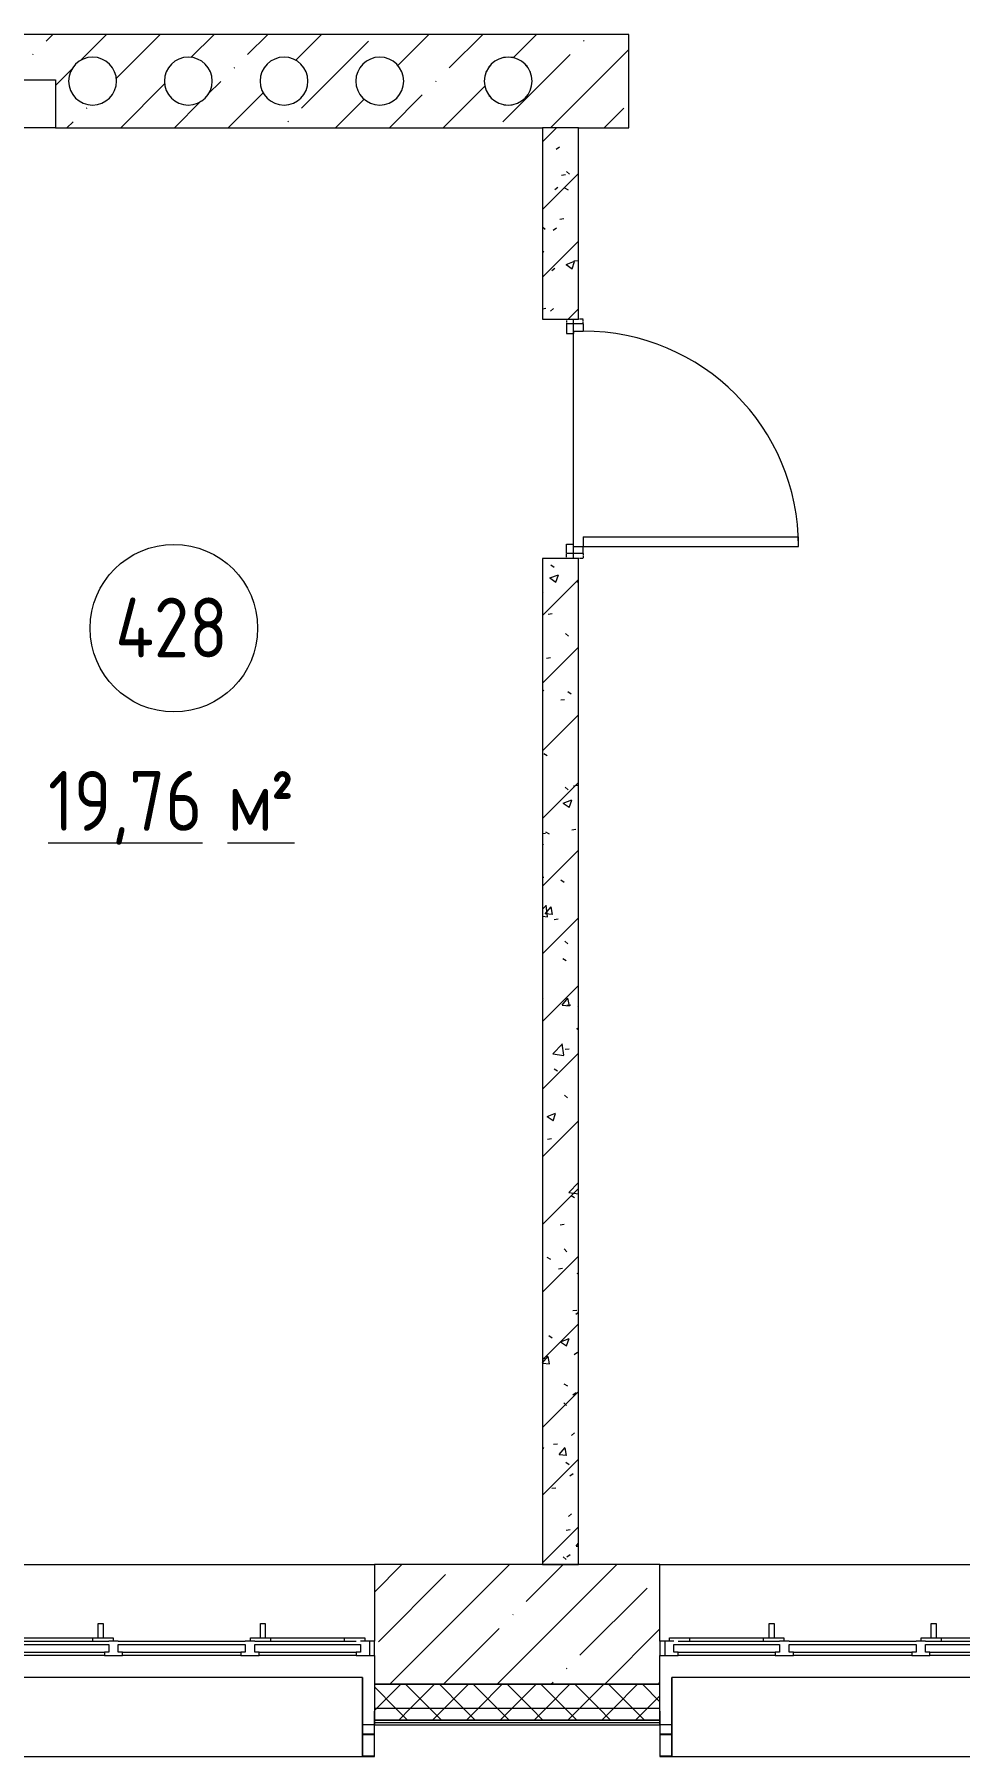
# Model space of a CAD drawing. Header units: millimetres. Extents: x -515342 to 330399, y -224905 to 507333.
# Drawn here: x -281060 to -277194, y 375232 to 382429 of the extents above; entities that cross this region are included whole.
import ezdxf

# ---------------------------------------------------------------- set-up
doc = ezdxf.new("R2010")
doc.units = ezdxf.units.MM
doc.linetypes.add('ASVP_Невидимые', pattern=[5, 3, -2])
doc.layers.get('0').update_dxf_attribs({"lineweight": 0})
for name, color, linetype, lineweight in [('_ Окна', 7, 'Continuous', 0), ('Витраж', 7, 'Continuous', 0), ('Двери', 7, 'Continuous', 0), ('Марки помещений', 7, 'Continuous', 0), ('Окна', 7, 'Continuous', 0), ('Перекрытие', 7, 'Continuous', 0), ('Стены внутренние', 7, 'Continuous', 0), ('Стены наружные', 7, 'Continuous', 0), ('Стены несущие', 7, 'Continuous', 0), ('Стены отделка', 7, 'Continuous', 0), ('Стены перегородки', 7, 'Continuous', 0), ('Стены штриховка', 7, 'Continuous', 0)]:
    doc.layers.add(name, color=color, linetype=linetype, lineweight=lineweight)
doc.styles.add('GOST Common_1', font='', dxfattribs={"width": 0.9, "height": 250})
doc.styles.add('GOST Common_2', font='', dxfattribs={"width": 0.9, "height": 250})
doc.styles.get('GOST Common_1').set_extended_font_data('GOST Common')
doc.styles.get('GOST Common_2').set_extended_font_data('GOST Common')
pattern_1 = [(45, (0, 0), (-70.71068, 70.71068), []), (135, (0, 0), (-70.71068, -70.71068), [])]

# ---------------------------------------------------------------- blocks, each defined once
blk = doc.blocks.new('Окно_ПВХ_3Створки_1Фрамуга-верх - АР_Окно_ОП_1820_h_х1570_3ст2фр-в-9695280-О_АР_П_4__10_050_План 4 этажа')
at = {"layer": '_ Окна'}
for p, q in [((-729, 130), (-805, 130)), ((-805, 130), (-805, 70)), ((-785, 70), (-785, 130)), ((-747, 84), (-747, 116)), ((-747, 116), (-729, 116)), ((-305, 84), (-747, 84)), ((-729, 116), (-729, 130)), ((-323, 116), (-729, 116)), ((-247, 130), (-323, 130)), ((-323, 130), (-323, 116)), ((-323, 116), (-305, 116)), ((-305, 116), (-305, 84)), ((-265, 84), (-265, 116)), ((-265, 116), (-247, 116)), ((265, 84), (-265, 84)), ((-247, 116), (-247, 130)), ((247, 116), (-247, 116)), ((323, 130), (247, 130)), ((247, 130), (247, 116)), ((247, 116), (265, 116)), ((265, 116), (265, 84)), ((305, 84), (305, 116)), ((305, 116), (323, 116)), ((747, 84), (305, 84)), ((323, 116), (323, 130)), ((729, 116), (323, 116)), ((729, 130), (729, 116)), ((805, 130), (729, 130)), ((729, 116), (747, 116)), ((747, 116), (747, 84)), ((785, 70), (785, 130)), ((805, 70), (805, 130)), ((-805, 70), (-747, 70)), ((-765, 56), (-765, 70)), ((-680, 56), (-765, 56)), ((-680, 70), (-680, 56)), ((-372, 70), (-372, 56)), ((-287, 56), (-372, 56)), ((-305, 70), (-265, 70)), ((-287, 70), (-287, 56)), ((265, 70), (305, 70)), ((287, 56), (287, 70)), ((372, 56), (287, 56)), ((372, 70), (372, 56)), ((680, 70), (680, 56)), ((765, 56), (680, 56)), ((747, 70), (805, 70)), ((765, 70), (765, 56))]:
    blk.add_line(p, q, dxfattribs=at)
at = {"layer": 'Окна'}
for p, q in [((-729, 130), (-323, 130)), ((-247, 130), (247, 130)), ((323, 130), (729, 130)), ((-305, 70), (-729, 70)), ((-372, 56), (-680, 56)), ((-348.5, -4), (-348.5, 56)), ((-328.5, 56), (-328.5, -4)), ((265, 70), (-265, 70)), ((729, 70), (305, 70)), ((328.5, -4), (328.5, 56)), ((348.5, 56), (348.5, -4)), ((680, 56), (372, 56)), ((-328.5, -4), (-348.5, -4)), ((348.5, -4), (328.5, -4))]:
    blk.add_line(p, q, dxfattribs=at)
blk = doc.blocks.new('Прямоугольный импост - АР_Откос_Металлический_50х330 Белый Правый-9899489-О_АР_П_4__10_050_План 4 этажа')
at = {"layer": 'Витраж'}
for p, q in [((-49, -39), (-1, -39)), ((-1, -40), (-49, -40))]:
    blk.add_line(p, q, dxfattribs=at)
blk = doc.blocks.new('Прямоугольный импост - АР_Откос_Металлический_50х330 Белый Левый-9898757-О_АР_П_4__10_050_План 4 этажа')
at = {"layer": 'Витраж'}
for p, q in [((-1, -39), (-49, -39)), ((-49, -40), (-1, -40))]:
    blk.add_line(p, q, dxfattribs=at)
blk = doc.blocks.new('Прямоугольный импост - АР_Откос_Металлический_50х330 Белый Левый-9898756-О_АР_П_4__10_050_План 4 этажа')
at = {"layer": 'Витраж'}
for p, q in [((34436.9, 2502.5), (32926.9, 2502.5)), ((32926.9, 2172.5), (34436.9, 2172.5))]:
    blk.add_line(p, q, dxfattribs=at)
blk = doc.blocks.new('Прямоугольный импост - АР_Откос_Металлический_50х330 Белый Правый-V9-О_АР_П_4__10_050_План 4 этажа')
at = {"layer": 'Витраж', "lineweight": 18}
for p, q in [((-50, -40), (-50, 290)), ((-50, 290), (-49, 290)), ((-49, 290), (-49, -39)), ((-1, -39), (-1, 150)), ((-1, 150), (0, 150)), ((0, 150), (0, -40)), ((0, -40), (-50, -40)), ((-49, -39), (-1, -39))]:
    blk.add_line(p, q, dxfattribs=at)
blk = doc.blocks.new('Прямоугольный импост - АР_Откос_Металлический_50х330 Коричневый Левый-9899770-О_АР_П_4__10_050_План 4 этажа')
at = {"layer": 'Витраж'}
for p, q in [((31672.6, 2502.4), (30162.6, 2502.4)), ((30162.6, 2172.4), (31672.6, 2172.4))]:
    blk.add_line(p, q, dxfattribs=at)
blk = doc.blocks.new('Прямоугольный импост - АР_Откос_Металлический_50х330 Коричневый Левый-V8-О_АР_П_4__10_050_План 4 этажа')
at = {"layer": 'Витраж', "lineweight": 18}
for p, q in [((-50, 290), (-50, -40)), ((-49, 290), (-50, 290)), ((-49, -39), (-49, 290)), ((0, 150), (-1, 150)), ((-1, 150), (-1, -39)), ((0, -40), (0, 150)), ((-50, -40), (0, -40)), ((-1, -39), (-49, -39))]:
    blk.add_line(p, q, dxfattribs=at)
blk = doc.blocks.new('СД_Люблино_Фасады_rvt-1-О_АР_П_4__10_050_План 4 этажа')
at = {"layer": 'Стены внутренние'}
h = blk.add_hatch(dxfattribs=at)
h.set_pattern_fill('FP_1', color=256, style=0, pattern_type=2)
h.set_pattern_definition([(45, (0, 0), (-224.5064, 224.5064), []), (45, (224.5, 0), (-224.5064, 224.5064), [396.875, -79.375, 3.353, -76.022])])
h.paths.add_polyline_path([(101935, -300), (101935, 200), (97625.8, 200), (97625.8, -300), (101082.3, -300)])
h.paths.add_polyline_path([(95973.3, -300), (96015.8, -300), (96015.8, 200), (94822.5, 200), (94822.5, -300), (94951.5, -300)])
h.paths.add_polyline_path([(93212.5, -300), (93212.5, 200), (92023.2, 200), (92023.2, -300), (92907.9, -300)])
h.paths.add_polyline_path([(90353.4, -300), (90413.2, -300), (90413.2, 200), (88050, 200), (88050, -300), (89842.5, -300)])
h.paths.add_polyline_path([(86266.2, -300), (86440, -300), (86440, 200), (85825, 200), (85825, -300)])
at = {"layer": 'Стены наружные'}
h = blk.add_hatch(dxfattribs=at)
h.set_pattern_fill('FP_2', color=256, style=0, pattern_type=2)
h.set_pattern_definition(pattern_1)
h.paths.add_polyline_path([(101935, -400), (101935, -300), (97625.8, -300), (97625.8, -400), (101082.3, -400)])
h.paths.add_polyline_path([(95973.3, -400), (96015.8, -400), (96015.8, -300), (94822.5, -300), (94822.5, -400), (94951.5, -400)])
h.paths.add_polyline_path([(92907.9, -400), (93212.5, -400), (93212.5, -300), (92023.2, -300), (92023.2, -400), (92397, -400)])
h.paths.add_polyline_path([(89842.5, -400), (90413.2, -400), (90413.2, -300), (88050, -300), (88050, -400), (88820.7, -400)])
h.paths.add_polyline_path([(86440, -400), (86440, -300), (85225, -300), (85225, -400), (86266.2, -400)])
h = blk.add_hatch(dxfattribs=at)
h.set_pattern_fill('FP_2', color=256, style=0, pattern_type=2)
h.set_pattern_definition(pattern_1)
h.paths.add_polyline_path([(102035, -450), (102035, -400), (97625.8, -400), (97625.8, -450), (101935, -450)])
h.paths.add_polyline_path([(95973.3, -450), (96015.8, -450), (96015.8, -400), (94822.5, -400), (94822.5, -450), (94951.5, -450)])
h.paths.add_polyline_path([(92907.9, -450), (93212.5, -450), (93212.5, -400), (92023.2, -400), (92023.2, -450), (92397, -450)])
h.paths.add_polyline_path([(90353.4, -450), (90413.2, -450), (90413.2, -400), (88050, -400), (88050, -450), (89842.5, -450)])
h.paths.add_polyline_path([(86440, -450), (86440, -400), (85175, -400), (85175, -450), (86266.2, -450)])
at = {"layer": 'Стены внутренние'}
for p, q in [((93212.5, 200), (94822.5, 200)), ((96015.8, 200), (97625.8, 200)), ((94821.5, -470), (94773.5, -470)), ((96064.8, -470), (96016.8, -470))]:
    blk.add_line(p, q, dxfattribs=at)
at = {"layer": 'Стены несущие'}
for p, q in [((96015.8, 200), (94822.5, 200)), ((94822.5, 200), (94822.5, -120)), ((96015.8, -120), (96015.8, 200)), ((94822.5, -180), (94822.5, -300)), ((96015.8, -300), (96015.8, -180)), ((94822.5, -300), (96015.8, -300)), ((96015.8, -300), (94822.5, -300))]:
    blk.add_line(p, q, dxfattribs=at)
at = {"layer": 'Стены отделка', "lineweight": 9}
for p, q in [((94822.5, -300), (94822.5, -400)), ((96015.8, -400), (96015.8, -300)), ((94822.5, -400), (94822.5, -450)), ((96015.8, -450), (96015.8, -400)), ((94822.5, -450), (94822.5, -460)), ((94822.5, -460), (94822.5, -470)), ((94822.5, -470), (96015.8, -470)), ((96015.8, -460), (96015.8, -450)), ((96015.8, -470), (96015.8, -460))]:
    blk.add_line(p, q, dxfattribs=at)
at = {"layer": 'Стены штриховка'}
for p, q in [((94822.5, -400), (96015.8, -400)), ((94822.5, -450), (96015.8, -450)), ((96015.8, -450), (94822.5, -450)), ((94822.5, -460), (96015.8, -460))]:
    blk.add_line(p, q, dxfattribs=at)
at = {"layer": 'Витраж', "lineweight": 9}
for name, p in [('Прямоугольный импост - АР_Откос_Металлический_50х330 Коричневый Левый-9899770-О_АР_П_4__10_050_План 4 этажа', (63100, -2774.9)), ('Прямоугольный импост - АР_Откос_Металлический_50х330 Коричневый Левый-V8-О_АР_П_4__10_050_План 4 этажа', (94822.5, -562.5)), ('Прямоугольный импост - АР_Откос_Металлический_50х330 Белый Левый-9898756-О_АР_П_4__10_050_План 4 этажа', (63138.8, -2775)), ('Прямоугольный импост - АР_Откос_Металлический_50х330 Белый Левый-9898757-О_АР_П_4__10_050_План 4 этажа', (94822.5, -470))]:
    blk.add_blockref(name, p, dxfattribs=at)
at = {"layer": 'Витраж', "lineweight": 9, "extrusion": (0, 0, -1)}
for name, p in [('Прямоугольный импост - АР_Откос_Металлический_50х330 Белый Правый-V9-О_АР_П_4__10_050_План 4 этажа', (-96015.8, -562.5)), ('Прямоугольный импост - АР_Откос_Металлический_50х330 Белый Правый-9899489-О_АР_П_4__10_050_План 4 этажа', (-96015.8, -470))]:
    blk.add_blockref(name, p, dxfattribs=at)
at = {"layer": 'Окна', "lineweight": 9, "rotation": 180}
for p in [(94017.5, -50), (96820.8, -50)]:
    blk.add_blockref('Окно_ПВХ_3Створки_1Фрамуга-верх - АР_Окно_ОП_1820_h_х1570_3ст2фр-в-9695280-О_АР_П_4__10_050_План 4 этажа', p, dxfattribs=at)
blk = doc.blocks.new('Дверь_Деревянная_1 полотно - АР_Дверь_Санузел_900х2000h_полотно__Г_Л-9794265-О_АР_П_4__10_050_План 4 этажа')
at = {"layer": 'Двери', "lineweight": 18}
for p, q in [((450, 995), (410, 995)), ((410, 95), (410, 995)), ((450, 95), (450, 995)), ((-480, 95), (-450, 95)), ((-480, 95), (-480, 25)), ((-450, 55), (-450, 95)), ((410, 95), (450, 95)), ((480, 95), (450, 95)), ((450, 55), (450, 95)), ((480, 95), (480, 25)), ((-480, 25), (-440, 25)), ((-450, 55), (-440, 55)), ((-440, 25), (-440, 55)), ((450, 55), (440, 55)), ((440, 25), (440, 55)), ((480, 25), (440, 25))]:
    blk.add_line(p, q, dxfattribs=at)
at = {"layer": 'Двери', "linetype": 'ASVP_Невидимые', "lineweight": 18}
for p, q in [((-500, 95), (-500, 75)), ((-480, 95), (-500, 95)), ((480, 95), (500, 95)), ((500, 95), (500, 75)), ((-500, 25), (-480, 25)), ((500, 25), (480, 25))]:
    blk.add_line(p, q, dxfattribs=at)
at = {"layer": 'Двери', "lineweight": 18}
blk.add_arc((450, 95), 900, 90, 180, dxfattribs=at)
blk = doc.blocks.new('ASVP_Марка_Помещение_ДваЗначения - Номер Площадь-685795-О_АР_П_4__10_050_План 4 этажа')
at = {"layer": 'Марки помещений'}
blk.add_circle((0, 0), 3.5, dxfattribs=at)

msp = doc.modelspace()

# ---------------------------------------------------------------- hatches: boundary and pattern name
at = {"layer": 'Стены внутренние'}
h = msp.add_hatch(dxfattribs=at)
h.set_pattern_fill('FP_1', color=256, style=0, pattern_type=2)
h.set_pattern_definition([(45, (-374461.9, 375834.5), (-224.5064, 224.5064), []), (45, (-374237.38, 375834.5), (-224.5064, 224.5064), [396.875, -79.375, 3.353, -76.022])])
h.paths.add_polyline_path([(-278576.8897, 382039.4886), (-278576.8897, 382429.4886), (-283636.8897, 382429.4886), (-283636.8897, 382039.4886), (-281471.8897, 382039.4886), (-281471.8897, 382239.4886), (-281316.7646, 382239.4886), (-281309.4576, 382272.3197), (-281291.6785, 382300.871), (-281265.4389, 382321.9127), (-281233.7069, 382333.0643), (-281200.0725, 382333.0643), (-281168.3406, 382321.9127), (-281142.1009, 382300.871), (-281124.3219, 382272.3197), (-281117.0148, 382239.4886), (-280971.8897, 382239.4886), (-280971.8897, 382039.4886), (-278786.8897, 382039.4886)])
h.paths.add_polyline_path([(-280034.2545, 382136.0078), (-280066.8897, 382147.886), (-280093.4942, 382170.2098), (-280110.859, 382200.2865), (-280116.8897, 382234.4886), (-280110.859, 382268.6906), (-280093.4942, 382298.7673), (-280066.8897, 382321.0911), (-280034.2545, 382332.9693), (-279999.5249, 382332.9693), (-279966.8897, 382321.0911), (-279940.2853, 382298.7673), (-279922.9205, 382268.6906), (-279916.8897, 382234.4886), (-279922.9205, 382200.2865), (-279940.2853, 382170.2098), (-279966.8897, 382147.886), (-279999.5249, 382136.0078), (-280021.2904, 382136.0078)])
h.paths.add_polyline_path([(-282034.2545, 382136.0078), (-282066.8897, 382147.886), (-282093.4942, 382170.2098), (-282110.859, 382200.2865), (-282116.8897, 382234.4886), (-282110.859, 382268.6906), (-282093.4942, 382298.7673), (-282064.8841, 382321.8211), (-282034.2545, 382332.9693), (-281999.5249, 382332.9693), (-281966.8897, 382321.0911), (-281940.2853, 382298.7673), (-281922.9205, 382268.6906), (-281916.8897, 382234.4886), (-281922.9205, 382200.2865), (-281940.2853, 382170.2098), (-281966.8897, 382147.886), (-281999.5249, 382136.0078)])
h.paths.add_polyline_path([(-279097.7011, 382136.0078), (-279130.3363, 382147.886), (-279156.9407, 382170.2098), (-279174.3056, 382200.2865), (-279180.3363, 382234.4886), (-279174.3056, 382268.6906), (-279156.9407, 382298.7673), (-279130.3363, 382321.0911), (-279097.7011, 382332.9693), (-279062.9715, 382332.9693), (-279030.3363, 382321.0911), (-279003.7319, 382298.7673), (-278986.367, 382268.6906), (-278980.3363, 382234.4886), (-278986.367, 382200.2865), (-279003.7319, 382170.2098), (-279030.3363, 382147.886), (-279062.9715, 382136.0078)])
h.paths.add_polyline_path([(-281634.2545, 382136.0078), (-281666.8897, 382147.886), (-281693.4942, 382170.2098), (-281710.859, 382200.2865), (-281716.8897, 382234.4886), (-281710.859, 382268.6906), (-281693.4942, 382298.7673), (-281666.8897, 382321.0911), (-281634.2545, 382332.9693), (-281599.5249, 382332.9693), (-281566.8897, 382321.0911), (-281540.2853, 382298.7673), (-281522.9205, 382268.6906), (-281516.8897, 382234.4886), (-281522.9205, 382200.2865), (-281540.2853, 382170.2098), (-281566.8897, 382147.886), (-281599.5249, 382136.0078)])
h.paths.add_polyline_path([(-280834.2545, 382136.0078), (-280866.8897, 382147.886), (-280893.4942, 382170.2098), (-280910.859, 382200.2865), (-280916.8897, 382234.4886), (-280910.859, 382268.6906), (-280893.4942, 382298.7673), (-280866.8897, 382321.0911), (-280834.2545, 382332.9693), (-280799.5249, 382332.9693), (-280766.8897, 382321.0911), (-280740.2853, 382298.7673), (-280722.9205, 382268.6906), (-280716.8897, 382234.4886), (-280722.9205, 382200.2865), (-280740.2853, 382170.2098), (-280766.8897, 382147.886), (-280799.5249, 382136.0078)])
h.paths.add_polyline_path([(-280434.2545, 382136.0078), (-280466.8897, 382147.886), (-280493.4942, 382170.2098), (-280510.859, 382200.2865), (-280516.8897, 382234.4886), (-280510.859, 382268.6906), (-280493.4942, 382298.7673), (-280466.8897, 382321.0911), (-280434.2545, 382332.9693), (-280399.5249, 382332.9693), (-280366.8897, 382321.0911), (-280340.2853, 382298.7673), (-280322.9205, 382268.6906), (-280316.8897, 382234.4886), (-280322.9205, 382200.2865), (-280340.2853, 382170.2098), (-280366.8897, 382147.886), (-280399.5249, 382136.0078)])
h.paths.add_polyline_path([(-282799.5249, 382136.0078), (-282834.2545, 382136.0078), (-282866.8897, 382147.886), (-282893.4942, 382170.2098), (-282910.859, 382200.2865), (-282916.8897, 382234.4886), (-282910.859, 382268.6906), (-282893.4942, 382298.7673), (-282866.8897, 382321.0911), (-282834.2545, 382332.9693), (-282799.5249, 382332.9693), (-282766.8897, 382321.0911), (-282740.2853, 382298.7673), (-282722.9205, 382268.6906), (-282716.8897, 382234.4886), (-282722.9205, 382200.2865), (-282740.2853, 382170.2098), (-282766.8897, 382147.886)])
h.paths.add_polyline_path([(-279599.5249, 382136.0078), (-279634.2545, 382136.0078), (-279666.8897, 382147.886), (-279693.4942, 382170.2098), (-279710.859, 382200.2865), (-279716.8897, 382234.4886), (-279710.859, 382268.6906), (-279693.4942, 382298.7673), (-279666.8897, 382321.0911), (-279634.2545, 382332.9693), (-279599.5249, 382332.9693), (-279566.8897, 382321.0911), (-279540.2853, 382298.7673), (-279522.9205, 382268.6906), (-279516.8897, 382234.4886), (-279522.9205, 382200.2865), (-279540.2853, 382170.2098), (-279566.8897, 382147.886)])
h.paths.add_polyline_path([(-282434.2545, 382136.0078), (-282466.8897, 382147.886), (-282493.4942, 382170.2098), (-282510.859, 382200.2865), (-282516.8897, 382234.4886), (-282510.859, 382268.6906), (-282493.4942, 382298.7673), (-282466.8897, 382321.0911), (-282434.2545, 382332.9693), (-282399.5249, 382332.9693), (-282366.8897, 382321.0911), (-282340.2853, 382298.7673), (-282322.9205, 382268.6906), (-282316.8897, 382234.4886), (-282322.9205, 382200.2865), (-282340.2853, 382170.2098), (-282366.8897, 382147.886), (-282399.5249, 382136.0078)])
h.paths.add_polyline_path([(-283199.5249, 382136.0078), (-283234.2545, 382136.0078), (-283266.8897, 382147.886), (-283293.4942, 382170.2098), (-283310.859, 382200.2865), (-283316.8897, 382234.4886), (-283310.859, 382268.6906), (-283293.4942, 382298.7673), (-283266.8897, 382321.0911), (-283234.2545, 382332.9693), (-283199.5249, 382332.9693), (-283166.8897, 382321.0911), (-283140.2853, 382298.7673), (-283122.9205, 382268.6906), (-283116.8897, 382234.4886), (-283122.9205, 382200.2865), (-283140.2853, 382170.2098), (-283166.8897, 382147.886)])
h = msp.add_hatch(dxfattribs=at)
h.set_pattern_fill('FP_3', color=256, style=0, pattern_type=2)
h.set_pattern_definition([(45, (-374461.89, 375834.49), (-141.42136, 141.42136), [])])
h.paths.add_polyline_path([(-278786.8897, 376034.4886), (-278786.8897, 380239.4886), (-278936.8897, 380239.4886), (-278936.8897, 376034.4886)])
h.paths.add_polyline_path([(-278936.8897, 381239.4886), (-278786.8897, 381239.4886), (-278786.8897, 382039.4886), (-278936.8897, 382039.4886), (-278936.8897, 381642.978)])
h = msp.add_hatch(dxfattribs=at)
h.set_pattern_fill('FP_4', color=256, style=0, pattern_type=2)
h.set_pattern_definition([(50, (-374461.9, 375834.5), (364.3679, -31.8783), [38.1, -419.1]), (355, (-374461.9, 375834.5), (-70.4859, 382.1133), [30.48, -335.28]), (100.451, (-374431.53, 375831.83), (293.885, 350.2334), [32.38, -356.18]), (46.184, (-374461.9, 375936.1), (542.1585, -84.0858), [57.15, -628.65]), (96.636, (-374416.7, 375929.1), (474.805, 494.8554), [48.57, -534.27]), (351.184, (-374461.9, 375936.1), (474.8102, 494.85), [45.72, -502.92]), (21, (-374411.1, 375910.7), (303.2285, -204.5305), [38.1, -419.1]), (326, (-374411.1, 375910.7), (123.6039, 368.376), [30.48, -335.28]), (71.451, (-374385.82, 375893.64), (426.8341, 163.8427), [32.38, -356.18]), (37.5, (-374461.89, 375834.49), (6.17665, 169.11015), [16.764, -314.452, 16.764, -323.596, -336.55]), (37.5, (-374461.89, 375834.49), (6.17665, 169.11015), [-671.576, 16.764, -319.786]), (7.5, (-374461.89, 375834.49), (133.63888, 200.3615), [16.764, -177.292, 16.764, -306.832, -128.27]), (7.5, (-374461.89, 375834.49), (133.63888, 200.3615), [-517.652, 16.764, -111.506]), (327.5, (-374575.17, 375834.49), (271.18182, -11.45836), [16.764, -110.236, 16.764, -379.476, -525.78]), (327.5, (-374575.17, 375834.49), (271.18182, -11.45836), [-523.24, 16.764, -509.016]), (317.5, (-374625.97, 375834.5), (296.2585, 50.85285), [16.764, -148.336, 16.764, -246.38, -373.38]), (317.5, (-374625.97, 375834.5), (296.2585, 50.85285), [-428.244, 16.764, -356.616])])
h.paths.add_polyline_path([(-278786.8897, 376034.4886), (-278786.8897, 380239.4886), (-278936.8897, 380239.4886), (-278936.8897, 376034.4886)])
h.paths.add_polyline_path([(-278936.8897, 381239.4886), (-278786.8897, 381239.4886), (-278786.8897, 382039.4886), (-278936.8897, 382039.4886), (-278936.8897, 381642.978)])

# ---------------------------------------------------------------- linework, layer by layer
at = {"layer": 'Перекрытие'}
msp.add_line((-278806.8897, 380239.4886), (-278806.8897, 381239.4886), dxfattribs=at)
at = {"layer": 'Стены внутренние'}
msp.add_line((-280971.8897, 382039.4886), (-281471.8897, 382039.4886), dxfattribs=at)
for start, end in [(96.68787178, 101.97702838), (78.02297162, 83.31212822), (156.68787178, 161.97702838), (138.02297162, 143.31212822), (36.68787178, 41.97702838), (18.02297162, 23.31212822), (198.02297162, 203.31212822), (336.68787178, 341.97702838), (216.68787178, 221.97702838), (258.02297162, 263.31212822), (276.68787178, 281.97702838), (318.02297162, 323.31212822)]:
    msp.add_arc((-279080.3363, 382234.4886), 100, start, end, dxfattribs=at)
at = {"layer": 'Стены несущие'}
for p, q in [((-278576.8897, 382429.4886), (-283636.8897, 382429.4886)), ((-278576.8897, 382039.4886), (-278576.8897, 382429.4886)), ((-281117.0148, 382239.4886), (-280971.8897, 382239.4886)), ((-280971.8897, 382239.4886), (-280971.8897, 382039.4886)), ((-280971.8897, 382039.4886), (-278936.8897, 382039.4886)), ((-278786.8897, 382039.4886), (-278576.8897, 382039.4886))]:
    msp.add_line(p, q, dxfattribs=at)
for centre, start, end in [((-280816.8897, 382234.4886), 0, 180), ((-280416.8897, 382234.4886), 0, 180), ((-280016.8897, 382234.4886), 0, 180), ((-279616.8897, 382234.4886), 0, 180), ((-279080.3363, 382234.4886), 0, 180), ((-280816.8897, 382234.4886), 180, 0), ((-280416.8897, 382234.4886), 180, 0), ((-280016.8897, 382234.4886), 180, 0), ((-279616.8897, 382234.4886), 180, 0), ((-279080.3363, 382234.4886), 180, 0)]:
    msp.add_arc(centre, 100, start, end, dxfattribs=at)
at = {"layer": 'Стены перегородки'}
for p, q in [((-278936.8897, 382039.4886), (-278936.8897, 381239.4886)), ((-278786.8897, 381239.4886), (-278786.8897, 382039.4886)), ((-278936.8897, 381239.4886), (-278786.8897, 381239.4886)), ((-278936.8897, 380239.4886), (-278936.8897, 376034.4886)), ((-278786.8897, 380239.4886), (-278936.8897, 380239.4886)), ((-278786.8897, 376034.4886), (-278786.8897, 380239.4886)), ((-278936.8897, 376034.4886), (-278786.8897, 376034.4886))]:
    msp.add_line(p, q, dxfattribs=at)
at = {"layer": 'Стены штриховка'}
msp.add_line((-278786.8897, 382039.4886), (-278936.8897, 382039.4886), dxfattribs=at)

# ---------------------------------------------------------------- block references
msp.add_blockref('СД_Люблино_Фасады_rvt-1-О_АР_П_4__10_050_План 4 этажа', (-374461.8897, 375834.4886))
at = {"layer": 'Двери', "rotation": 269.9999999999998}
msp.add_blockref('Дверь_Деревянная_1 полотно - АР_Дверь_Санузел_900х2000h_полотно__Г_Л-9794265-О_АР_П_4__10_050_План 4 этажа', (-278861.8897, 380739.4886), dxfattribs=at)
at = {"layer": 'Марки помещений', "xscale": 99.99999999999993, "yscale": 99.99999999999993, "zscale": 99.99999999999993}
msp.add_blockref('ASVP_Марка_Помещение_ДваЗначения - Номер Площадь-685795-О_АР_П_4__10_050_План 4 этажа', (-280477.1337, 379947.8999), dxfattribs=at)

# ---------------------------------------------------------------- texts
at = {"layer": 'Марки помещений', "char_height": 250, "attachment_point": 1}
for s, insert, width, style in [('428', (-280721.9409, 380075.6249), 606.07575, 'GOST Common_1'), ('\\L19,76 ', (-281002.7271, 379351.0944), 909.113625, 'GOST Common_1'), ('\\L\\fGOST Common|b0|i0|c238|p34|;\\W.9;\\L²', (-280074.0396, 379351.0944), 165.949312, 'GOST Common_2'), ('\\L\\fGOST Common|b0|i0|c204|p34|;\\W.9;\\Lм', (-280252.6334, 379351.0944), 216.455625, 'GOST Common_1')]:
    msp.add_mtext(s, dxfattribs=dict(at, insert=insert, width=width, style=style))

doc.saveas('drawing.dxf')
